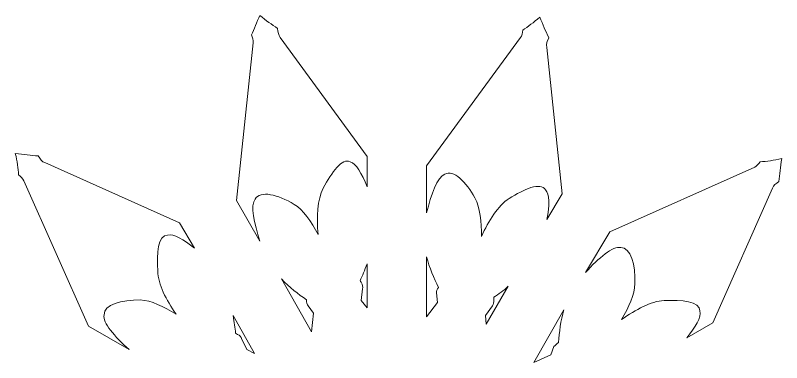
# Model space of a CAD drawing. Header units: centimetres. Extents: x -33.1 to -5.6, y 20.1 to 67.8.
# Drawn here: x -28.174 to -23.275, y 29.418 to 31.638 of the extents above; entities that cross this region are included whole.
import ezdxf

# ---------------------------------------------------------------- set-up
doc = ezdxf.new("R2010")
doc.units = ezdxf.units.CM
doc.header["$MEASUREMENT"] = 0
doc.layers.add('Layer 1', color=7, linetype='Continuous')

msp = doc.modelspace()

# ---------------------------------------------------------------- linework, layer by layer
at = {"layer": 'Layer 1', "color": 7, "lineweight": 0}
for points, knots in [([(-25.92569, 30.54189), (-25.92569, 30.54189), (-25.92569, 30.54189), (-25.92569, 30.54189), (-25.92569, 30.54189), (-25.95921, 30.62628), (-25.99517, 30.69294), (-26.03377, 30.70123), (-26.03377, 30.70123), (-26.08366, 30.73027), (-26.15081, 30.63457), (-26.20568, 30.5338), (-26.20568, 30.5338), (-26.24339, 30.45924), (-26.24827, 30.3498), (-26.2392, 30.23685), (-26.2392, 30.23685), (-26.28101, 30.32076), (-26.33422, 30.39619), (-26.39231, 30.42971), (-26.39231, 30.42971), (-26.49395, 30.49199), (-26.61022, 30.52142), (-26.64043, 30.46246), (-26.64043, 30.46246), (-26.67405, 30.42523), (-26.64706, 30.30819), (-26.61022, 30.19504), (-26.61022, 30.19504), (-26.61022, 30.19504), (-26.7602, 30.45476), (-26.7602, 30.45476), (-26.7602, 30.45476), (-26.7602, 30.45476), (-26.6529, 31.46197), (-26.6529, 31.46197), (-26.6529, 31.46197), (-26.6529, 31.47873), (-26.6569, 31.49559), (-26.66509, 31.51206), (-26.66509, 31.51206), (-26.64706, 31.55007), (-26.63244, 31.59178), (-26.61022, 31.63758), (-26.61022, 31.63758), (-26.5726, 31.60367), (-26.53489, 31.57911), (-26.49727, 31.55367), (-26.49727, 31.55367), (-26.49727, 31.52833), (-26.49074, 31.51206), (-26.4808, 31.49559), (-26.4808, 31.49559), (-26.4808, 31.49559), (-25.92569, 30.73446), (-25.92569, 30.73446), (-25.92569, 30.73446), (-25.92569, 30.73446), (-25.92569, 30.54189), (-25.92569, 30.54189)], [0, 0, 0, 0, 0.0625, 0.0625, 0.0625, 0.0625, 0.125, 0.125, 0.125, 0.125, 0.1875, 0.1875, 0.1875, 0.1875, 0.25, 0.25, 0.25, 0.25, 0.3125, 0.3125, 0.3125, 0.3125, 0.375, 0.375, 0.375, 0.375, 0.4375, 0.4375, 0.4375, 0.4375, 0.5, 0.5, 0.5, 0.5, 0.5625, 0.5625, 0.5625, 0.5625, 0.625, 0.625, 0.625, 0.625, 0.6875, 0.6875, 0.6875, 0.6875, 0.75, 0.75, 0.75, 0.75, 0.8125, 0.8125, 0.8125, 0.8125, 0.875, 0.875, 0.875, 0.875, 1, 1, 1, 1]), ([(-25.54473, 30.67589), (-25.54473, 30.67589), (-25.54473, 30.67589), (-25.54473, 30.67589), (-25.54473, 30.67589), (-25.54473, 30.67589), (-24.94382, 31.49559), (-24.94382, 31.49559), (-24.94382, 31.49559), (-24.93466, 31.50748), (-24.93066, 31.52463), (-24.93066, 31.54188), (-24.93066, 31.54188), (-24.89782, 31.56644), (-24.85933, 31.59178), (-24.82171, 31.62501), (-24.82171, 31.62501), (-24.80124, 31.57911), (-24.78477, 31.5374), (-24.76353, 31.49559), (-24.76353, 31.49559), (-24.76353, 31.49559), (-24.76353, 31.49559), (-24.76353, 31.49101), (-24.76353, 31.49101), (-24.7759, 31.47425), (-24.78078, 31.45378), (-24.7759, 31.43214), (-24.7759, 31.43214), (-24.7759, 31.43214), (-24.67835, 30.49735), (-24.67835, 30.49735), (-24.67835, 30.49735), (-24.67835, 30.49735), (-24.7759, 30.33304), (-24.7759, 30.33304), (-24.7759, 30.33304), (-24.75865, 30.42153), (-24.75865, 30.49735), (-24.78477, 30.52142), (-24.78477, 30.52142), (-24.81684, 30.57541), (-24.92248, 30.52561), (-25.0175, 30.46665), (-25.0175, 30.46665), (-25.08952, 30.42153), (-25.14672, 30.32446), (-25.19428, 30.22496), (-25.19428, 30.22496), (-25.19428, 30.31676), (-25.20247, 30.40808), (-25.23609, 30.47104), (-25.23609, 30.47104), (-25.29096, 30.57171), (-25.3737, 30.65532), (-25.42779, 30.6218), (-25.42779, 30.6218), (-25.47846, 30.60504), (-25.5154, 30.49199), (-25.54473, 30.37533), (-25.54473, 30.37533), (-25.54473, 30.37533), (-25.54473, 30.67589), (-25.54473, 30.67589)], [0, 0, 0, 0, 0.0588235, 0.0588235, 0.0588235, 0.0588235, 0.1176471, 0.1176471, 0.1176471, 0.1176471, 0.1764706, 0.1764706, 0.1764706, 0.1764706, 0.2352941, 0.2352941, 0.2352941, 0.2352941, 0.2941176, 0.2941176, 0.2941176, 0.2941176, 0.3529412, 0.3529412, 0.3529412, 0.3529412, 0.4117647, 0.4117647, 0.4117647, 0.4117647, 0.4705882, 0.4705882, 0.4705882, 0.4705882, 0.5294118, 0.5294118, 0.5294118, 0.5294118, 0.5882353, 0.5882353, 0.5882353, 0.5882353, 0.6470588, 0.6470588, 0.6470588, 0.6470588, 0.7058824, 0.7058824, 0.7058824, 0.7058824, 0.7647059, 0.7647059, 0.7647059, 0.7647059, 0.8235294, 0.8235294, 0.8235294, 0.8235294, 0.8823529, 0.8823529, 0.8823529, 0.8823529, 1, 1, 1, 1]), ([(-28.15314, 30.6181), (-28.15314, 30.6181), (-28.15314, 30.6181), (-28.15314, 30.6181), (-28.15314, 30.6181), (-28.15714, 30.65903), (-28.16123, 30.70483), (-28.17429, 30.75522), (-28.17429, 30.75522), (-28.11961, 30.74752), (-28.07362, 30.74303), (-28.02859, 30.73894), (-28.02859, 30.73894), (-28.01465, 30.71799), (-28.00325, 30.70123), (-27.98591, 30.69713), (-27.98591, 30.69713), (-27.98591, 30.69713), (-27.12459, 30.31189), (-27.12459, 30.31189), (-27.12459, 30.31189), (-27.12459, 30.31189), (-27.02957, 30.14924), (-27.02957, 30.14924), (-27.02957, 30.14924), (-27.09584, 30.2041), (-27.16299, 30.24591), (-27.20061, 30.23363), (-27.20061, 30.23363), (-27.26298, 30.23363), (-27.27194, 30.11532), (-27.26298, 30.00295), (-27.26298, 30.00295), (-27.26298, 29.91875), (-27.20889, 29.81915), (-27.14662, 29.72754), (-27.14662, 29.72754), (-27.22536, 29.77754), (-27.30557, 29.81545), (-27.37593, 29.81915), (-27.37593, 29.81915), (-27.49307, 29.81915), (-27.61012, 29.78982), (-27.6069, 29.72296), (-27.6069, 29.72296), (-27.6183, 29.67346), (-27.53888, 29.58467), (-27.44727, 29.50154), (-27.44727, 29.50154), (-27.44727, 29.50154), (-27.70591, 29.65182), (-27.70591, 29.65182), (-27.70591, 29.65182), (-27.70591, 29.65182), (-28.11961, 30.57999), (-28.11961, 30.57999), (-28.11961, 30.57999), (-28.12439, 30.59734), (-28.14154, 30.60504), (-28.15314, 30.6181)], [0, 0, 0, 0, 0.0625, 0.0625, 0.0625, 0.0625, 0.125, 0.125, 0.125, 0.125, 0.1875, 0.1875, 0.1875, 0.1875, 0.25, 0.25, 0.25, 0.25, 0.3125, 0.3125, 0.3125, 0.3125, 0.375, 0.375, 0.375, 0.375, 0.4375, 0.4375, 0.4375, 0.4375, 0.5, 0.5, 0.5, 0.5, 0.5625, 0.5625, 0.5625, 0.5625, 0.625, 0.625, 0.625, 0.625, 0.6875, 0.6875, 0.6875, 0.6875, 0.75, 0.75, 0.75, 0.75, 0.8125, 0.8125, 0.8125, 0.8125, 0.875, 0.875, 0.875, 0.875, 1, 1, 1, 1]), ([(-24.37448, 30.2541), (-24.37448, 30.2541), (-24.37448, 30.2541), (-24.37448, 30.2541), (-24.37448, 30.2541), (-24.37448, 30.2541), (-23.4467, 30.6676), (-23.4467, 30.6676), (-23.4467, 30.6676), (-23.43442, 30.67179), (-23.42137, 30.68856), (-23.41308, 30.70123), (-23.41308, 30.70123), (-23.37127, 30.70483), (-23.32469, 30.7097), (-23.27479, 30.72218), (-23.27479, 30.72218), (-23.28288, 30.6676), (-23.28873, 30.6218), (-23.29272, 30.57541), (-23.29272, 30.57541), (-23.31319, 30.56284), (-23.32469, 30.55095), (-23.33375, 30.5338), (-23.33375, 30.5338), (-23.33375, 30.5338), (-23.71442, 29.67346), (-23.71442, 29.67346), (-23.71442, 29.67346), (-23.71442, 29.67346), (-23.88145, 29.57639), (-23.88145, 29.57639), (-23.88145, 29.57639), (-23.82756, 29.64354), (-23.78497, 29.7102), (-23.79803, 29.7483), (-23.79803, 29.7483), (-23.79803, 29.81067), (-23.91439, 29.81915), (-24.02647, 29.81545), (-24.02647, 29.81545), (-24.11165, 29.81067), (-24.20666, 29.75659), (-24.29915, 29.69314), (-24.29915, 29.69314), (-24.24925, 29.77306), (-24.21651, 29.85278), (-24.21319, 29.92363), (-24.21319, 29.92363), (-24.20666, 30.04077), (-24.24194, 30.15781), (-24.30334, 30.15343), (-24.30334, 30.15343), (-24.35402, 30.166), (-24.44504, 30.08628), (-24.52846, 29.99526), (-24.52846, 29.99526), (-24.52846, 29.99526), (-24.37448, 30.2541), (-24.37448, 30.2541)], [0, 0, 0, 0, 0.0625, 0.0625, 0.0625, 0.0625, 0.125, 0.125, 0.125, 0.125, 0.1875, 0.1875, 0.1875, 0.1875, 0.25, 0.25, 0.25, 0.25, 0.3125, 0.3125, 0.3125, 0.3125, 0.375, 0.375, 0.375, 0.375, 0.4375, 0.4375, 0.4375, 0.4375, 0.5, 0.5, 0.5, 0.5, 0.5625, 0.5625, 0.5625, 0.5625, 0.625, 0.625, 0.625, 0.625, 0.6875, 0.6875, 0.6875, 0.6875, 0.75, 0.75, 0.75, 0.75, 0.8125, 0.8125, 0.8125, 0.8125, 0.875, 0.875, 0.875, 0.875, 1, 1, 1, 1]), ([(-25.54473, 30.09515), (-25.54473, 30.09515), (-25.54473, 30.09515), (-25.54473, 30.09515), (-25.54473, 30.09515), (-25.52758, 30.02401), (-25.49727, 29.95686), (-25.46872, 29.89907), (-25.46872, 29.89907), (-25.47846, 29.8863), (-25.48265, 29.87373), (-25.48265, 29.86437), (-25.48265, 29.86437), (-25.48265, 29.86437), (-25.47525, 29.80288), (-25.47525, 29.80288), (-25.47525, 29.80288), (-25.47525, 29.80288), (-25.54473, 29.7102), (-25.54473, 29.7102), (-25.54473, 29.7102), (-25.54473, 29.7102), (-25.54473, 30.09515), (-25.54473, 30.09515)], [0, 0, 0, 0, 0.1428571, 0.1428571, 0.1428571, 0.1428571, 0.2857143, 0.2857143, 0.2857143, 0.2857143, 0.4285714, 0.4285714, 0.4285714, 0.4285714, 0.5714286, 0.5714286, 0.5714286, 0.5714286, 0.7142857, 0.7142857, 0.7142857, 0.7142857, 1, 1, 1, 1]), ([(-25.92569, 29.76935), (-25.92569, 29.76935), (-25.92569, 29.76935), (-25.92569, 29.76935), (-25.92569, 29.76935), (-25.92569, 29.76935), (-25.96243, 29.81545), (-25.96243, 29.81545), (-25.96243, 29.81545), (-25.96243, 29.81545), (-25.95415, 29.88971), (-25.95415, 29.88971), (-25.95415, 29.88971), (-25.95181, 29.90228), (-25.95415, 29.91505), (-25.96243, 29.93181), (-25.96243, 29.93181), (-25.96243, 29.93639), (-25.97062, 29.93639), (-25.97062, 29.94039), (-25.97062, 29.94039), (-25.95415, 29.97401), (-25.94109, 30.00754), (-25.92569, 30.04934), (-25.92569, 30.04934), (-25.92569, 30.04934), (-25.92569, 29.76935), (-25.92569, 29.76935)], [0, 0, 0, 0, 0.125, 0.125, 0.125, 0.125, 0.25, 0.25, 0.25, 0.25, 0.375, 0.375, 0.375, 0.375, 0.5, 0.5, 0.5, 0.5, 0.625, 0.625, 0.625, 0.625, 0.75, 0.75, 0.75, 0.75, 1, 1, 1, 1]), ([(-26.47261, 29.95315), (-26.47261, 29.95315), (-26.47261, 29.95315), (-26.47261, 29.95315), (-26.47261, 29.95315), (-26.42271, 29.89907), (-26.36375, 29.85648), (-26.31376, 29.81915), (-26.31376, 29.81915), (-26.31376, 29.80288), (-26.30976, 29.78982), (-26.30148, 29.78154), (-26.30148, 29.78154), (-26.30148, 29.78154), (-26.26795, 29.73524), (-26.26795, 29.73524), (-26.26795, 29.73524), (-26.26795, 29.73524), (-26.28101, 29.61459), (-26.28101, 29.61459), (-26.28101, 29.61459), (-26.28101, 29.61459), (-26.47261, 29.95315), (-26.47261, 29.95315)], [0, 0, 0, 0, 0.1428571, 0.1428571, 0.1428571, 0.1428571, 0.2857143, 0.2857143, 0.2857143, 0.2857143, 0.4285714, 0.4285714, 0.4285714, 0.4285714, 0.5714286, 0.5714286, 0.5714286, 0.5714286, 0.7142857, 0.7142857, 0.7142857, 0.7142857, 1, 1, 1, 1]), ([(-25.11486, 29.83601), (-25.11486, 29.83601), (-25.11486, 29.83601), (-25.11486, 29.83601), (-25.11486, 29.83601), (-25.08542, 29.85648), (-25.0519, 29.87782), (-25.02315, 29.90686), (-25.02315, 29.90686), (-25.02315, 29.90686), (-25.16485, 29.66439), (-25.16485, 29.66439), (-25.16485, 29.66439), (-25.16485, 29.66439), (-25.16894, 29.71848), (-25.16894, 29.71848), (-25.16894, 29.71848), (-25.16894, 29.71848), (-25.12304, 29.78154), (-25.12304, 29.78154), (-25.12304, 29.78154), (-25.11817, 29.78982), (-25.11486, 29.80658), (-25.11486, 29.81915), (-25.11486, 29.81915), (-25.11486, 29.82373), (-25.11486, 29.83192), (-25.11486, 29.83601)], [0, 0, 0, 0, 0.125, 0.125, 0.125, 0.125, 0.25, 0.25, 0.25, 0.25, 0.375, 0.375, 0.375, 0.375, 0.5, 0.5, 0.5, 0.5, 0.625, 0.625, 0.625, 0.625, 0.75, 0.75, 0.75, 0.75, 1, 1, 1, 1]), ([(-24.66773, 29.75659), (-24.66773, 29.75659), (-24.66773, 29.75659), (-24.66773, 29.75659), (-24.66773, 29.75659), (-24.68829, 29.68622), (-24.69628, 29.61001), (-24.70135, 29.54735), (-24.70135, 29.54735), (-24.71275, 29.53868), (-24.72182, 29.53098), (-24.73068, 29.52191), (-24.73068, 29.52191), (-24.73068, 29.52191), (-24.75037, 29.46802), (-24.75037, 29.46802), (-24.75037, 29.46802), (-24.75037, 29.46802), (-24.85933, 29.41802), (-24.85933, 29.41802), (-24.85933, 29.41802), (-24.85933, 29.41802), (-24.66773, 29.75659), (-24.66773, 29.75659)], [0, 0, 0, 0, 0.1428571, 0.1428571, 0.1428571, 0.1428571, 0.2857143, 0.2857143, 0.2857143, 0.2857143, 0.4285714, 0.4285714, 0.4285714, 0.4285714, 0.5714286, 0.5714286, 0.5714286, 0.5714286, 0.7142857, 0.7142857, 0.7142857, 0.7142857, 1, 1, 1, 1]), ([(-26.6455, 29.47689), (-26.6455, 29.47689), (-26.6455, 29.47689), (-26.6455, 29.47689), (-26.6455, 29.47689), (-26.6455, 29.47689), (-26.69384, 29.50154), (-26.69384, 29.50154), (-26.69384, 29.50154), (-26.69384, 29.50154), (-26.72746, 29.57278), (-26.72746, 29.57278), (-26.72746, 29.57278), (-26.73145, 29.58097), (-26.74052, 29.59325), (-26.7528, 29.59725), (-26.7528, 29.59725), (-26.75679, 29.60173), (-26.76586, 29.60173), (-26.76586, 29.60602), (-26.76586, 29.60602), (-26.76985, 29.63954), (-26.77404, 29.67716), (-26.78213, 29.71848), (-26.78213, 29.71848), (-26.78213, 29.71848), (-26.6455, 29.47689), (-26.6455, 29.47689)], [0, 0, 0, 0, 0.125, 0.125, 0.125, 0.125, 0.25, 0.25, 0.25, 0.25, 0.375, 0.375, 0.375, 0.375, 0.5, 0.5, 0.5, 0.5, 0.625, 0.625, 0.625, 0.625, 0.75, 0.75, 0.75, 0.75, 1, 1, 1, 1])]:
    msp.add_open_spline(points, degree=3, knots=knots, dxfattribs=at)

doc.saveas('drawing.dxf')
